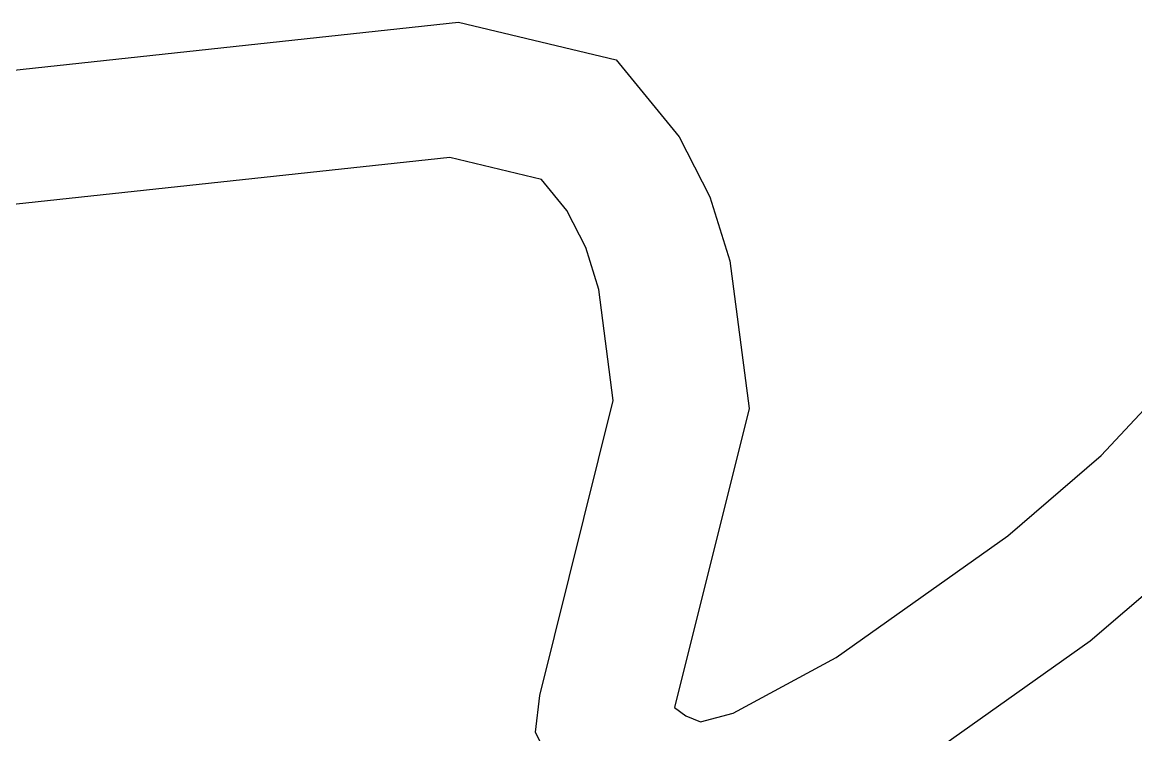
# Model space of a CAD drawing. Header units: inches. Extents: x 653559 to 669309, y 7245317 to 7256454.
# Drawn here: x 663494.4 to 663586.4, y 7254085.7 to 7254144.6 of the extents above; entities that cross this region are included whole.
import ezdxf

# ---------------------------------------------------------------- set-up
doc = ezdxf.new("R2010")
doc.units = ezdxf.units.IN
doc.header["$MEASUREMENT"] = 0
doc.layers.add('Cauce', color=5, linetype='Continuous')
doc.layers.add('Perimetral', color=190, linetype='Continuous')

msp = doc.modelspace()

# ---------------------------------------------------------------- linework, layer by layer
at = {"layer": 'Cauce', "color": 160, "transparency": 33554613}
for points in [[(663480.67, 7254139.21, 0), (663530.42, 7254144.58, 0), (663543.45, 7254141.47, 0), (663548.66, 7254135.12, 0), (663551.2, 7254130.16, 0), (663552.85, 7254124.86, 0), (663554.43, 7254112.67, 0), (663548.28, 7254087.97, 0), (663549.2, 7254087.27, 0), (663550.42, 7254086.79, 0), (663553.12, 7254087.5, 0), (663561.62, 7254092.1, 0), (663575.81, 7254102.15, 0), (663583.53, 7254108.77, 0), (663592.6, 7254118.51, 0)], [(663591.19, 7254100.8, 0), (663582.61, 7254093.44, 0), (663567.46, 7254082.71, 0), (663557.22, 7254077.17, 0), (663550.88, 7254075.5, 0), (663547.13, 7254076.17, 0), (663543.74, 7254077.6, 0), (663540.81, 7254079.73, 0), (663538.46, 7254082.52, 0), (663536.8, 7254085.92, 0), (663537.15, 7254088.95, 0), (663543.22, 7254113.32, 0), (663542.03, 7254122.5, 0), (663540.95, 7254125.98, 0), (663539.38, 7254129.04, 0), (663537.28, 7254131.6, 0), (663529.72, 7254133.4, 0), (663481.12, 7254128.16, 0)]]:
    msp.add_polyline3d(points, dxfattribs=at)
at = {"layer": 'Perimetral', "color": 200}
msp.add_polyline3d([(663591.19, 7254100.8, 0), (663582.61, 7254093.44, 0), (663567.46, 7254082.71, 0), (663557.22, 7254077.17, 0), (663550.88, 7254075.5, 0), (663547.13, 7254076.17, 0), (663543.74, 7254077.6, 0), (663540.81, 7254079.73, 0), (663538.46, 7254082.52, 0), (663536.8, 7254085.92, 0), (663537.15, 7254088.95, 0), (663543.22, 7254113.32, 0), (663542.03, 7254122.5, 0), (663540.95, 7254125.98, 0), (663539.38, 7254129.04, 0), (663537.28, 7254131.6, 0), (663529.72, 7254133.4, 0), (663481.12, 7254128.16, 0)], dxfattribs=at)

doc.saveas('drawing.dxf')
